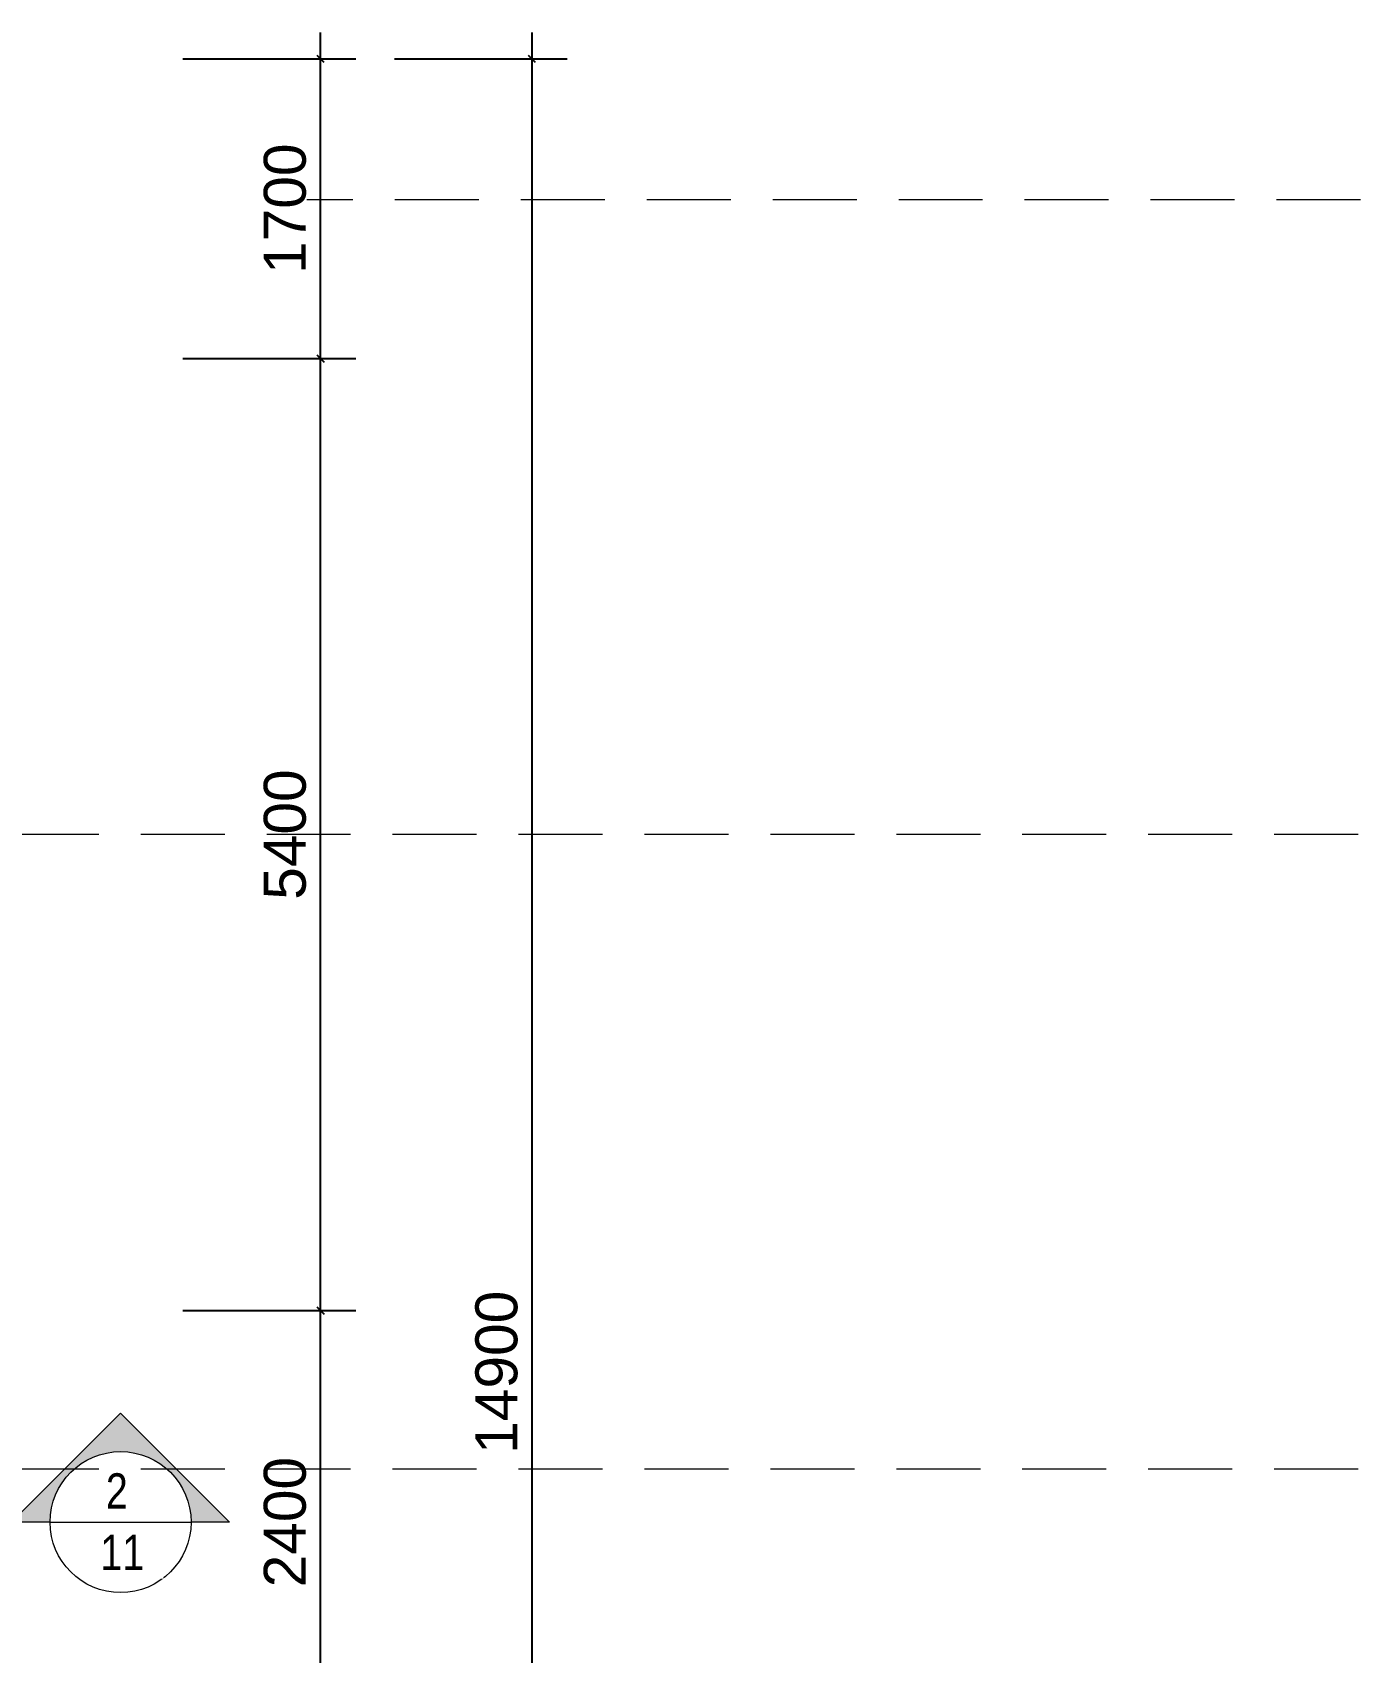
# Model space of a CAD drawing. Header units: millimetres. Extents: x -20510 to 108935, y -243239 to 20306.
# Drawn here: x 41566 to 49071, y -29140 to -19950 of the extents above; entities that cross this region are included whole.
import ezdxf

# ---------------------------------------------------------------- set-up
doc = ezdxf.new("R2010")
doc.units = ezdxf.units.MM
doc.linetypes.add('Abgebrochen', pattern=[714.375, 476.25, -238.125])
doc.linetypes.add('Hidden', pattern=[714.375, 476.25, -238.125])
for name, color, linetype, lineweight in [('A-ANNO-DIMS', 1, 'Continuous', 9), ('A-FLOR-LEVL', 8, 'Continuous', 9), ('G-ANNO-SYMB', 6, 'Abgebrochen', 9)]:
    doc.layers.add(name, color=color, linetype=linetype, lineweight=lineweight)
doc.styles.add('Arial', font='arial.ttf', dxfattribs={"width": 0.8, "height": 250})
doc.styles.add('Arial_5', font='arial.ttf', dxfattribs={"height": 238.125})
doc.dimstyles.new('SecretInternalLinAngDimStyle5p4736185', dxfattribs={"dimscale": 304.8, "dimtxt": 242.94927, "dimasz": 0.130208, "dimexe": 0.656168, "dimexo": 0.0625, "dimgap": 0.260417, "dimtad": 1, "dimdec": 0, "dimrnd": 100, "dimzin": 0, "dimdsep": 46, "dimtxsty": 'Arial_5', "dimblk1": 'OBLIQUE', "dimblk2": 'OBLIQUE', "dimsah": 1, "dimcen": 0.09, "dimdle": 0.492126, "dimazin": 0, "dimtfac": 1, "dimtdec": 4, "dimtix": 1, "dimtmove": 0, "dimatfit": 3, "dimfxl": 2.624672, "dimfxlon": 1, "dimtvp": 1, "dimtolj": 1, "dimtzin": 0, "dimarcsym": 2})

# ---------------------------------------------------------------- blocks, each defined once
blk = doc.blocks.new('Section - CAT DUNG-122916-02_MẶT BẰNG TẦNG 2')
at = {"layer": 'G-ANNO-SYMB', "linetype": 'Continuous'}
h = blk.add_hatch(color=256, dxfattribs=at)
edge = h.paths.add_edge_path()
edge.add_line((0.181, 0), (-2, 0))
edge.add_arc((-6, 0), 4, 0, 90)
edge.add_arc((-6, 0), 4, 90, 180)
edge.add_line((-10, 0), (-12.181, 0))
edge.add_line((-12.181, 0), (-6, 6.181))
edge.add_line((-6, 6.181), (0.181, 0))
for p, q in [((-6, 6.181), (-12.181, 0)), ((0.181, 0), (-6, 6.181)), ((-12.181, 0), (-10, 0)), ((-2, 0), (0.181, 0))]:
    blk.add_line(p, q, dxfattribs=at)
for start, end in [(360, 180), (90, 180), (0, 90), (180, 360)]:
    blk.add_arc((-6, 0), 4, start, end, dxfattribs=at)
blk = doc.blocks.new('_Oblique')
at = {"color": 0, "linetype": 'ByBlock', "lineweight": -2}
blk.add_line((-0.5, -0.5), (0.5, 0.5), dxfattribs=at)
blk = doc.blocks.new('DIMBLOCK85-02_MẶT BẰNG TẦNG 2')
at = {"layer": 'A-ANNO-DIMS', "color": 0, "lineweight": -2, "transparency": 16777216}
for p, q in [((44400, -35150), (44400, -19950)), ((43619.1, -20100), (44600, -20100)), ((43619.1, -35000), (44600, -35000))]:
    blk.add_line(p, q, dxfattribs=at)
at = {"layer": 'Defpoints', "color": 0, "transparency": 16777216}
for p in [(43600, -20100), (44400, -20100), (43600, -35000)]:
    blk.add_point(p, dxfattribs=at)
at = {"layer": 'A-ANNO-DIMS', "color": 0, "lineweight": -2, "transparency": 16777216, "xscale": 39.6875, "yscale": 39.6875, "zscale": 39.6875}
for p, rotation in [((44400, -20100), 90), ((44400, -35000), 270)]:
    blk.add_blockref('_Oblique', p, dxfattribs=dict(at, rotation=rotation))
at = {"layer": 'A-ANNO-DIMS', "color": 0, "transparency": 16777216, "insert": (44199, -27550), "char_height": 238.12, "width": 1098.878, "attachment_point": 5, "rotation": 90, "style": 'Arial_5'}
blk.add_mtext('\\A1;14900', dxfattribs=at)
blk = doc.blocks.new('DIMBLOCK87-02_MẶT BẰNG TẦNG 2')
at = {"layer": 'A-ANNO-DIMS', "color": 0, "lineweight": -2, "transparency": 16777216}
for p, q in [((43200, -29750), (43200, -27050)), ((42419.1, -27200), (43400, -27200)), ((42419.1, -29600), (43400, -29600))]:
    blk.add_line(p, q, dxfattribs=at)
at = {"layer": 'Defpoints', "color": 0, "transparency": 16777216}
for p in [(42400, -27200), (43200, -27200), (42400, -29600)]:
    blk.add_point(p, dxfattribs=at)
at = {"layer": 'A-ANNO-DIMS', "color": 0, "lineweight": -2, "transparency": 16777216, "xscale": 39.6875, "yscale": 39.6875, "zscale": 39.6875}
for p, rotation in [((43200, -27200), 90), ((43200, -29600), 270)]:
    blk.add_blockref('_Oblique', p, dxfattribs=dict(at, rotation=rotation))
at = {"layer": 'A-ANNO-DIMS', "color": 0, "transparency": 16777216, "insert": (42999, -28400), "char_height": 238.12, "width": 879.103, "attachment_point": 5, "rotation": 90, "style": 'Arial_5'}
blk.add_mtext('\\A1;2400', dxfattribs=at)
blk = doc.blocks.new('DIMBLOCK88-02_MẶT BẰNG TẦNG 2')
at = {"layer": 'A-ANNO-DIMS', "color": 0, "lineweight": -2, "transparency": 16777216}
for p, q in [((43200, -27350), (43200, -21650)), ((42419.1, -21800), (43400, -21800)), ((42419.1, -27200), (43400, -27200))]:
    blk.add_line(p, q, dxfattribs=at)
at = {"layer": 'Defpoints', "color": 0, "transparency": 16777216}
for p in [(42400, -21800), (43200, -21800), (42400, -27200)]:
    blk.add_point(p, dxfattribs=at)
at = {"layer": 'A-ANNO-DIMS', "color": 0, "lineweight": -2, "transparency": 16777216, "xscale": 39.6875, "yscale": 39.6875, "zscale": 39.6875}
for p, rotation in [((43200, -21800), 90), ((43200, -27200), 270)]:
    blk.add_blockref('_Oblique', p, dxfattribs=dict(at, rotation=rotation))
at = {"layer": 'A-ANNO-DIMS', "color": 0, "transparency": 16777216, "insert": (42999, -24500), "char_height": 238.12, "width": 879.103, "attachment_point": 5, "rotation": 90, "style": 'Arial_5'}
blk.add_mtext('\\A1;5400', dxfattribs=at)
blk = doc.blocks.new('DIMBLOCK89-02_MẶT BẰNG TẦNG 2')
at = {"layer": 'A-ANNO-DIMS', "color": 0, "lineweight": -2, "transparency": 16777216}
for p, q in [((43200, -21950), (43200, -19950)), ((42419.1, -20100), (43400, -20100)), ((42419.1, -21800), (43400, -21800))]:
    blk.add_line(p, q, dxfattribs=at)
at = {"layer": 'Defpoints', "color": 0, "transparency": 16777216}
for p in [(42400, -20100), (43200, -20100), (42400, -21800)]:
    blk.add_point(p, dxfattribs=at)
at = {"layer": 'A-ANNO-DIMS', "color": 0, "lineweight": -2, "transparency": 16777216, "xscale": 39.6875, "yscale": 39.6875, "zscale": 39.6875}
for p, rotation in [((43200, -20100), 90), ((43200, -21800), 270)]:
    blk.add_blockref('_Oblique', p, dxfattribs=dict(at, rotation=rotation))
at = {"layer": 'A-ANNO-DIMS', "color": 0, "transparency": 16777216, "insert": (42999, -20950), "char_height": 238.12, "width": 879.103, "attachment_point": 5, "rotation": 90, "style": 'Arial_5'}
blk.add_mtext('\\A1;1700', dxfattribs=at)

msp = doc.modelspace()

# ---------------------------------------------------------------- linework, layer by layer
at = {"layer": 'A-FLOR-LEVL', "linetype": 'Hidden'}
for p, q in [((72673.4, -20900), (43122.7, -20900)), ((63373.4, -24500), (33822.7, -24500))]:
    msp.add_line(p, q, dxfattribs=at)
at = {"layer": 'G-ANNO-SYMB', "linetype": 'Continuous'}
msp.add_line((41665.8, -28400), (42465.8, -28400), dxfattribs=at)

# ---------------------------------------------------------------- block references
at = {"layer": 'G-ANNO-SYMB', "linetype": 'Continuous', "extrusion": (0, 0, -1), "xscale": 99.99999999999991, "yscale": 99.99999999999991, "zscale": 99.99999999999991}
msp.add_blockref('Section - CAT DUNG-122916-02_MẶT BẰNG TẦNG 2', (-41465.8, -28400), dxfattribs=at)

# ---------------------------------------------------------------- dimensions: what is measured, and where the dimension line sits
at = {"layer": 'A-ANNO-DIMS'}
for base, p1, p2, override, picture, middle in [((43200, -20100), (42400, -21800), (42400, -20100), {"dimpost": '<>', "dimfxl": 1700}, 'DIMBLOCK89-02_MẶT BẰNG TẦNG 2', (42999, -20950)), ((44400, -20100), (43600, -35000), (43600, -20100), {"dimpost": '<>', "dimfxl": 14900}, 'DIMBLOCK85-02_MẶT BẰNG TẦNG 2', (44199, -27550)), ((43200, -21800), (42400, -27200), (42400, -21800), {"dimpost": '<>', "dimfxl": 5400}, 'DIMBLOCK88-02_MẶT BẰNG TẦNG 2', (42999, -24500)), ((43200, -27200), (42400, -29600), (42400, -27200), {"dimpost": '<>', "dimfxl": 2400}, 'DIMBLOCK87-02_MẶT BẰNG TẦNG 2', (42999, -28400))]:
    dim = msp.add_linear_dim(base=base, p1=p1, p2=p2, angle=90, dimstyle='SecretInternalLinAngDimStyle5p4736185', override=override, dxfattribs=at)
    dim.commit()
    dim.dimension.update_dxf_attribs({"geometry": picture, "text_midpoint": middle})

# ---------------------------------------------------------------- next in the draw order: texts
at = {"layer": 'G-ANNO-SYMB', "linetype": 'Continuous', "char_height": 200, "attachment_point": 1, "style": 'Arial', "bg_fill": 3, "box_fill_scale": 1.25, "bg_fill_color": 9, "bg_fill_true_color": 13158600, "bg_fill_transparency": 0}
for s, insert, width in [('2', (41982.4, -28123), 153.924), ('11', (41951.3, -28471.5), 307.848)]:
    msp.add_mtext(s, dxfattribs=dict(at, insert=insert, width=width))

# ---------------------------------------------------------------- next in the draw order: linework, layer by layer
at = {"layer": 'A-FLOR-LEVL', "linetype": 'Hidden'}
msp.add_line((63373.4, -28100), (33822.7, -28100), dxfattribs=at)

doc.saveas('drawing.dxf')
